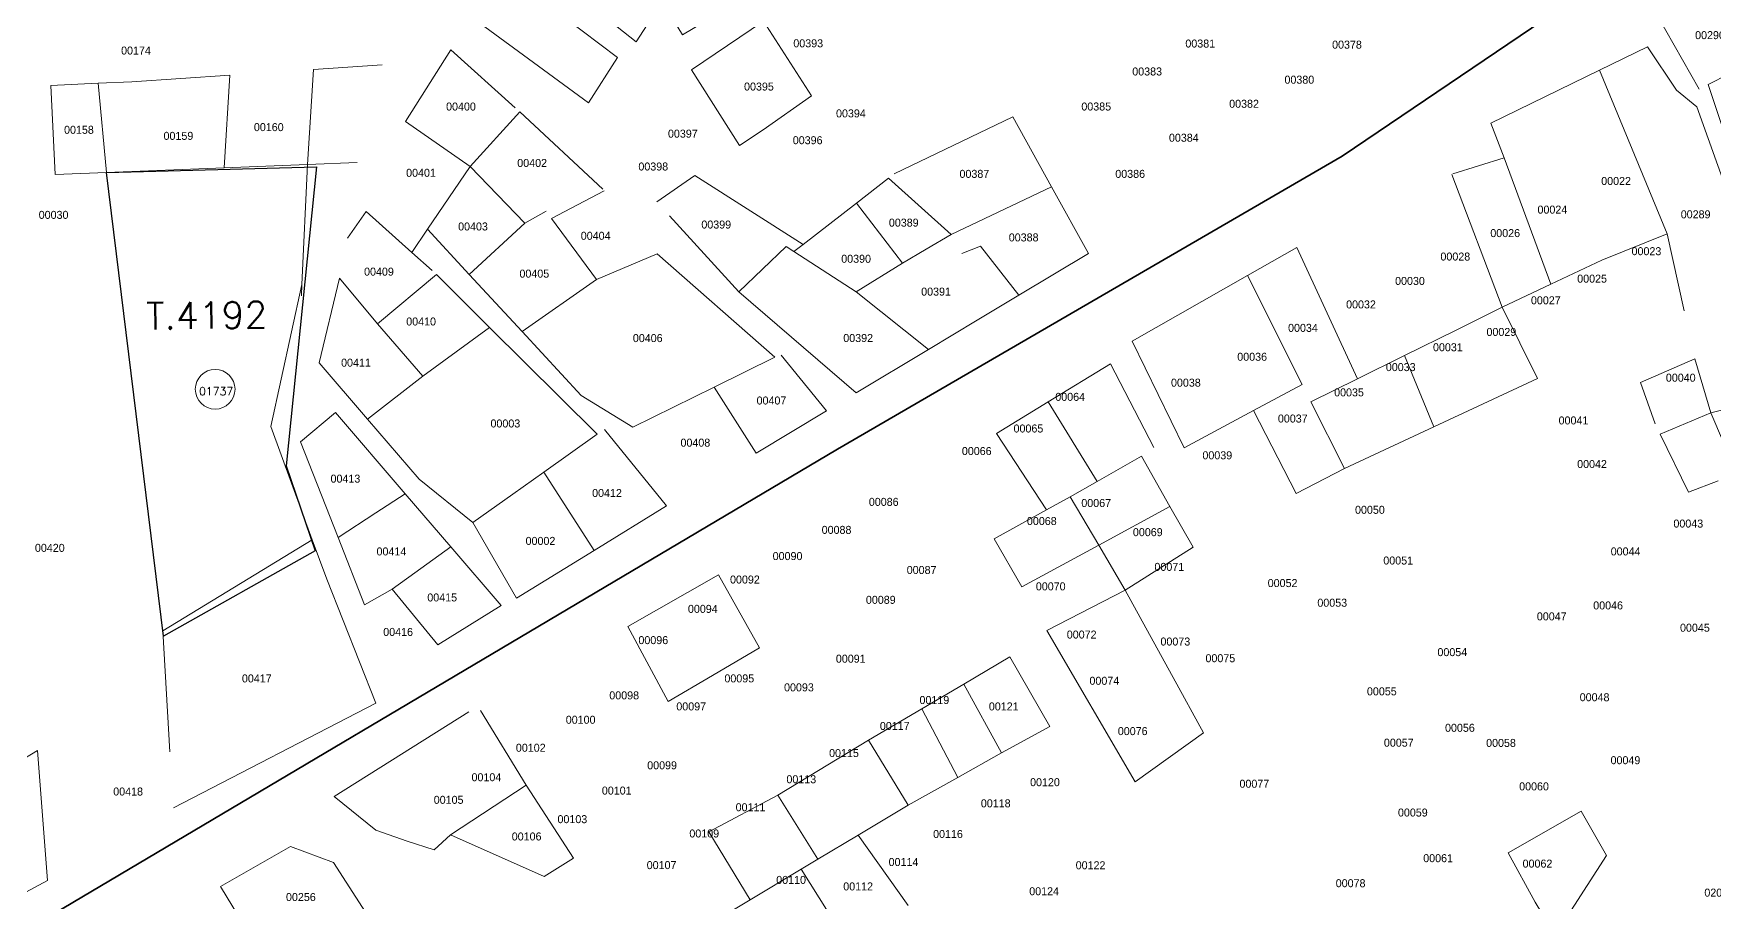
# Model space of a CAD drawing. Header units: metres. Extents: x 245232 to 248406, y 1633796 to 1637634.
# Drawn here: x 247301.5 to 247616.5, y 1636048.5 to 1636211.5 of the extents above; entities that cross this region are included whole.
import ezdxf
from ezdxf.enums import TextEntityAlignment as Align

# ---------------------------------------------------------------- set-up
doc = ezdxf.new("R2010")
doc.units = ezdxf.units.M
doc.header["$MEASUREMENT"] = 0
doc.layers.add('dernier_num_parc', color=1, linetype='Continuous', lineweight=13)
doc.layers.add('Numéro TF', color=7, linetype='Continuous', lineweight=0)
for name, color, linetype in [('historique_numero_parcelle', 7, 'Continuous'), ('limites_sections', 7, 'Continuous'), ('limites_tf', 7, 'Continuous')]:
    doc.layers.add(name, color=color, linetype=linetype)
doc.layers.add('LIMITES_PARCELLES', color=7, linetype='Continuous', lineweight=0, true_color=0xffffff)
doc.styles.add('Style-ENGINEERING', font='ENGINEERING.shx')
doc.styles.add('Style-FANCY', font='FANCY.shx')

msp = doc.modelspace()

# ---------------------------------------------------------------- linework, layer by layer
at = {"layer": 'dernier_num_parc'}
msp.add_circle((247335.493, 1636144.761, 0), 3.722, dxfattribs=at)
at = {"layer": 'limites_parcelles'}
for p, q in [((247414.368, 1636209.899), (247400.126, 1636221.21)), ((247423.05, 1636211.191), (247416.932, 1636221.459)), ((247392.363, 1636208.087), (247379.967, 1636217.155)), ((247397.625, 1636216.981), (247410.879, 1636206.958)), ((247417.948, 1636215.407), (247414.368, 1636209.899)), ((247432.155, 1636216.609), (247423.05, 1636211.191)), ((247613.601, 1636201.025), (247605.783, 1636214.794)), ((247424.753, 1636204.635), (247438.272, 1636213.779)), ((247438.272, 1636213.779), (247447.266, 1636199.764)), ((247371.154, 1636194.955), (247379.658, 1636208.44)), ((247379.658, 1636208.44), (247391.723, 1636197.539)), ((247405.482, 1636198.491), (247392.363, 1636208.087)), ((247594.941, 1636204.568), (247603.936, 1636208.945)), ((247603.936, 1636208.945), (247609.36, 1636200.875)), ((247353.916, 1636204.726), (247366.76, 1636205.595)), ((247410.879, 1636206.958), (247405.482, 1636198.491)), ((247615.313, 1636201.933), (247624.242, 1636206.484)), ((247304.672, 1636201.727), (247313.593, 1636202.134)), ((247305.505, 1636185.012), (247304.672, 1636201.727)), ((247313.593, 1636202.134), (247319.876, 1636202.42)), ((247315.113, 1636185.381), (247313.593, 1636202.134)), ((247319.876, 1636202.42), (247338.216, 1636203.662)), ((247338.216, 1636203.662), (247337.207, 1636186.282)), ((247352.817, 1636186.919), (247353.916, 1636204.726)), ((247433.754, 1636190.446), (247424.753, 1636204.635)), ((247574.567, 1636194.657), (247594.941, 1636204.568)), ((247607.64, 1636173.887), (247594.941, 1636204.568)), ((247630.236, 1636156.734), (247615.313, 1636201.933)), ((247447.266, 1636199.764), (247438.184, 1636193.411)), ((247609.36, 1636200.875), (247613.197, 1636197.7)), ((247383.25, 1636186.508), (247392.563, 1636196.759)), ((247392.563, 1636196.759), (247408.128, 1636182.299)), ((247462.738, 1636185.156), (247484.963, 1636195.845)), ((247484.963, 1636195.845), (247492.226, 1636182.729)), ((247613.197, 1636197.7), (247625.897, 1636161.981)), ((247383.25, 1636186.508), (247371.154, 1636194.955)), ((247438.184, 1636193.411), (247433.754, 1636190.446)), ((247577.081, 1636188.175), (247574.567, 1636194.657)), ((247337.207, 1636186.282), (247315.113, 1636185.381)), ((247337.207, 1636186.282), (247352.817, 1636186.919)), ((247352.817, 1636186.919), (247351.76, 1636164.388)), ((247362.126, 1636187.279), (247352.817, 1636186.919)), ((247375.308, 1636174.761), (247383.25, 1636186.508)), ((247383.25, 1636186.508), (247393.516, 1636175.925)), ((247567.424, 1636185.132), (247577.081, 1636188.175)), ((247577.081, 1636188.175), (247585.835, 1636164.477)), ((247315.113, 1636185.381), (247305.505, 1636185.012)), ((247325.654, 1636099.45), (247315.113, 1636185.381)), ((247418.239, 1636179.886), (247425.378, 1636184.839)), ((247425.378, 1636184.839), (247445.698, 1636171.927)), ((247455.655, 1636179.657), (247461.68, 1636184.335)), ((247461.68, 1636184.335), (247473.421, 1636173.808)), ((247576.684, 1636160.129), (247567.235, 1636185.043)), ((247408.398, 1636181.995), (247398.553, 1636176.767)), ((247445.698, 1636171.927), (247455.655, 1636179.657)), ((247464.319, 1636168.41), (247455.655, 1636179.657)), ((247492.226, 1636182.729), (247473.421, 1636173.808)), ((247492.226, 1636182.729), (247499.144, 1636170.234)), ((247360.291, 1636173.091), (247363.783, 1636178.065)), ((247363.783, 1636178.065), (247372.377, 1636170.427)), ((247393.516, 1636175.925), (247397.538, 1636178.147)), ((247398.553, 1636176.767), (247406.957, 1636165.341)), ((247433.633, 1636163.037), (247420.629, 1636177.27)), ((247372.377, 1636170.427), (247375.308, 1636174.761)), ((247383.113, 1636166.306), (247375.308, 1636174.761)), ((247393.516, 1636175.925), (247383.113, 1636166.306)), ((247473.421, 1636173.808), (247468.751, 1636171.039)), ((247607.64, 1636173.887), (247595.337, 1636168.992)), ((247610.814, 1636159.485), (247607.64, 1636173.887)), ((247372.377, 1636170.427), (247376.166, 1636167.059)), ((247406.957, 1636165.341), (247418.339, 1636170.16)), ((247418.339, 1636170.16), (247440.407, 1636150.76)), ((247433.633, 1636163.037), (247442.499, 1636171.518)), ((247442.499, 1636171.518), (247443.956, 1636170.575)), ((247443.956, 1636170.575), (247445.698, 1636171.927)), ((247455.641, 1636163.013), (247443.956, 1636170.575)), ((247468.751, 1636171.039), (247464.319, 1636168.41)), ((247475.431, 1636170.21), (247478.924, 1636171.585)), ((247478.924, 1636171.585), (247486.089, 1636162.388)), ((247499.144, 1636170.234), (247486.089, 1636162.388)), ((247528.96, 1636166.107), (247538.187, 1636171.374)), ((247538.187, 1636171.374), (247549.562, 1636146.718)), ((247455.641, 1636163.013), (247464.319, 1636168.41)), ((247595.337, 1636168.992), (247585.835, 1636164.477)), ((247351.76, 1636164.388), (247345.911, 1636137.756)), ((247351.76, 1636164.388), (247351.66, 1636162.257)), ((247354.999, 1636149.702), (247358.809, 1636165.577)), ((247358.809, 1636165.577), (247365.894, 1636157.033)), ((247365.894, 1636157.033), (247376.961, 1636166.269)), ((247376.961, 1636166.269), (247386.929, 1636156.369)), ((247393.008, 1636155.587), (247383.113, 1636166.306)), ((247393.008, 1636155.587), (247406.957, 1636165.341)), ((247507.363, 1636153.779), (247528.96, 1636166.107)), ((247528.96, 1636166.107), (247539.199, 1636145.664)), ((247585.835, 1636164.477), (247576.684, 1636160.129)), ((247455.647, 1636144.093), (247433.633, 1636163.037)), ((247469.197, 1636152.236), (247455.641, 1636163.013)), ((247486.089, 1636162.388), (247478.271, 1636157.69)), ((247478.271, 1636157.69), (247469.197, 1636152.236)), ((247568.036, 1636155.853), (247576.684, 1636160.129)), ((247576.684, 1636160.129), (247583.299, 1636146.767)), ((247374.387, 1636147.191), (247365.894, 1636157.033)), ((247386.929, 1636156.369), (247374.387, 1636147.191)), ((247386.929, 1636156.369), (247400.114, 1636143.275)), ((247404.106, 1636143.564), (247393.008, 1636155.587)), ((247558.402, 1636151.089), (247568.036, 1636155.853)), ((247469.197, 1636152.236), (247455.647, 1636144.093)), ((247517.101, 1636133.782), (247507.363, 1636153.779)), ((247364.068, 1636139.148), (247354.999, 1636149.702)), ((247440.407, 1636150.76), (247429.019, 1636145.157)), ((247441.571, 1636151.184), (247450.038, 1636140.706)), ((247491.595, 1636142.401), (247503.262, 1636149.546)), ((247503.262, 1636149.546), (247511.436, 1636133.85)), ((247549.562, 1636146.718), (247558.402, 1636151.089)), ((247558.402, 1636151.089), (247563.882, 1636137.729)), ((247602.587, 1636146.046), (247612.8, 1636150.472)), ((247612.8, 1636150.472), (247615.793, 1636140.331)), ((247364.068, 1636139.148), (247374.387, 1636147.191)), ((247374.387, 1636147.191), (247374.387, 1636147.191)), ((247429.019, 1636145.157), (247413.737, 1636137.637)), ((247436.886, 1636132.805), (247429.019, 1636145.157)), ((247539.199, 1636145.664), (247530.078, 1636140.759)), ((247549.562, 1636146.718), (247540.833, 1636142.402)), ((247583.299, 1636146.767), (247563.882, 1636137.729)), ((247605.391, 1636138.301), (247602.587, 1636146.046)), ((247400.114, 1636143.275), (247407.069, 1636136.367)), ((247413.737, 1636137.637), (247404.106, 1636143.564)), ((247481.901, 1636136.465), (247491.595, 1636142.401)), ((247500.774, 1636127.485), (247491.595, 1636142.401)), ((247540.833, 1636142.402), (247547.129, 1636129.93)), ((247626.846, 1636143.077), (247615.793, 1636140.331)), ((247351.507, 1636134.885), (247358.068, 1636140.389)), ((247358.068, 1636140.389), (247371.112, 1636125.164)), ((247373.732, 1636127.9), (247364.068, 1636139.148)), ((247450.038, 1636140.706), (247436.886, 1636132.805)), ((247530.078, 1636140.759), (247517.101, 1636133.782)), ((247538.102, 1636125.208), (247530.078, 1636140.759)), ((247606.326, 1636136.372), (247615.793, 1636140.331)), ((247620.343, 1636129.642), (247615.793, 1636140.331)), ((247345.911, 1636137.756), (247353.698, 1636116.519)), ((247407.069, 1636136.367), (247397.092, 1636129.247)), ((247408.445, 1636137.214), (247420.087, 1636122.926)), ((247491.282, 1636122.135), (247481.901, 1636136.465)), ((247563.882, 1636137.729), (247547.129, 1636129.93)), ((247611.609, 1636125.468), (247606.326, 1636136.372)), ((247358.544, 1636116.964), (247351.507, 1636134.885)), ((247391.303, 1636125.116), (247397.092, 1636129.247)), ((247406.504, 1636114.552), (247397.092, 1636129.247)), ((247500.774, 1636127.485), (247509.086, 1636132.235)), ((247509.086, 1636132.235), (247514.434, 1636122.786)), ((247547.129, 1636129.93), (247538.102, 1636125.208)), ((247383.786, 1636119.751), (247373.732, 1636127.9)), ((247495.751, 1636124.615), (247500.774, 1636127.485)), ((247617.165, 1636127.585), (247611.609, 1636125.468)), ((247365.624, 1636121.583), (247371.112, 1636125.164)), ((247371.112, 1636125.164), (247379.649, 1636115.199)), ((247383.786, 1636119.751), (247391.303, 1636125.116)), ((247420.087, 1636122.926), (247406.504, 1636114.552)), ((247495.751, 1636124.615), (247491.282, 1636122.135)), ((247501.084, 1636115.526), (247495.751, 1636124.615)), ((247358.544, 1636116.964), (247365.624, 1636121.583)), ((247481.511, 1636116.713), (247491.282, 1636122.135)), ((247501.084, 1636115.526), (247514.434, 1636122.786)), ((247514.434, 1636122.786), (247518.76, 1636115.143)), ((247363.493, 1636104.36), (247358.544, 1636116.964)), ((247391.935, 1636105.569), (247383.786, 1636119.751)), ((247486.682, 1636107.693), (247481.511, 1636116.713)), ((247325.654, 1636099.45), (247353.698, 1636116.519)), ((247353.698, 1636116.519), (247356.388, 1636109.181)), ((247379.649, 1636115.199), (247372.89, 1636110.314)), ((247379.649, 1636115.199), (247389.078, 1636104.194)), ((247406.504, 1636114.552), (247391.935, 1636105.569)), ((247501.084, 1636115.526), (247486.682, 1636107.693)), ((247506.04, 1636107.08), (247501.084, 1636115.526)), ((247518.76, 1636115.143), (247506.04, 1636107.08)), ((247372.89, 1636110.314), (247368.672, 1636107.265)), ((247356.388, 1636109.181), (247365.596, 1636085.898)), ((247368.672, 1636107.265), (247363.493, 1636104.36)), ((247377.194, 1636096.843), (247368.672, 1636107.265)), ((247412.857, 1636100.277), (247429.826, 1636109.954)), ((247429.826, 1636109.954), (247437.512, 1636096.291)), ((247389.078, 1636104.194), (247377.194, 1636096.843)), ((247491.356, 1636099.539), (247506.04, 1636107.08)), ((247506.04, 1636107.08), (247509.93, 1636100.002)), ((247326.966, 1636076.796), (247325.654, 1636099.45)), ((247420.369, 1636086.195), (247412.857, 1636100.277)), ((247507.912, 1636071.177), (247491.356, 1636099.539)), ((247509.93, 1636100.002), (247515.017, 1636090.743)), ((247437.512, 1636096.291), (247428.673, 1636091.086)), ((247475.799, 1636089.479), (247484.433, 1636094.562)), ((247484.433, 1636094.562), (247491.898, 1636081.498)), ((247428.673, 1636091.086), (247420.369, 1636086.195)), ((247467.951, 1636084.859), (247475.799, 1636089.479)), ((247475.799, 1636089.479), (247482.849, 1636076.577)), ((247515.017, 1636090.743), (247520.725, 1636080.357)), ((247365.596, 1636085.898), (247327.688, 1636066.267)), ((247357.797, 1636068.417), (247383.038, 1636084.292)), ((247385.218, 1636084.514), (247393.79, 1636070.544)), ((247457.926, 1636078.958), (247467.951, 1636084.859)), ((247467.951, 1636084.859), (247474.648, 1636071.98)), ((247440.939, 1636068.639), (247457.926, 1636078.958)), ((247465.347, 1636066.765), (247457.926, 1636078.958)), ((247491.898, 1636081.498), (247482.849, 1636076.577)), ((247520.725, 1636080.357), (247507.912, 1636071.177)), ((247284.586, 1636066.273), (247302.214, 1636077.021)), ((247302.214, 1636077.021), (247304.04, 1636052.666)), ((247482.849, 1636076.577), (247474.649, 1636071.98)), ((247482.849, 1636076.577), (247482.849, 1636076.577)), ((247379.599, 1636061.221), (247393.79, 1636070.544)), ((247393.79, 1636070.544), (247402.632, 1636056.818)), ((247474.648, 1636071.98), (247465.347, 1636066.765)), ((247474.649, 1636071.98), (247474.648, 1636071.98)), ((247365.576, 1636062.067), (247357.797, 1636068.417)), ((247428.034, 1636061.804), (247440.939, 1636068.639)), ((247448.426, 1636056.645), (247440.939, 1636068.639)), ((247465.347, 1636066.765), (247455.985, 1636061.166)), ((247577.811, 1636057.859), (247591.501, 1636065.673)), ((247591.501, 1636065.673), (247596.263, 1636057.338)), ((247371.449, 1636060.003), (247365.576, 1636062.067)), ((247376.529, 1636058.416), (247371.449, 1636060.003)), ((247379.599, 1636061.221), (247376.529, 1636058.416)), ((247397.124, 1636053.399), (247379.599, 1636061.221)), ((247435.74, 1636049.044), (247428.034, 1636061.804)), ((247455.985, 1636061.166), (247448.426, 1636056.645)), ((247455.985, 1636061.166), (247465.338, 1636047.974)), ((247336.501, 1636051.508), (247349.598, 1636059.048)), ((247349.598, 1636059.048), (247357.668, 1636056.005)), ((247402.632, 1636056.818), (247397.124, 1636053.399)), ((247582.902, 1636048.607), (247577.811, 1636057.859)), ((247596.263, 1636057.338), (247586.606, 1636042.389)), ((247357.668, 1636056.005), (247364.228, 1636045.857)), ((247445.331, 1636054.79), (247435.74, 1636049.044)), ((247448.426, 1636056.645), (247445.331, 1636054.79)), ((247445.331, 1636054.79), (247453.452, 1636041.824)), ((247304.04, 1636052.666), (247294.962, 1636047.767)), ((247346.161, 1636035.545), (247336.501, 1636051.508)), ((247423.512, 1636041.717), (247435.74, 1636049.044)), ((247586.606, 1636042.389), (247582.902, 1636048.607))]:
    msp.add_line(p, q, dxfattribs=at)
at = {"layer": 'limites_sections', "flags": 128}
for points in [[(247697.695, 1636290.674), (247546.68, 1636188.471), (247452.105, 1636133.557), (247272.106, 1636026.778), (247023.465, 1635880.339), (246941.436, 1635834.968), (246921.811, 1635824.113), (246830.429, 1635922.573), (246816.271, 1635945.097), (246770.581, 1635972.769), (246733.387, 1635988.616), (246721.079, 1635993.322), (246671.487, 1636023.729), (246649.044, 1636048.706), (246628.41, 1636063.909), (246613.569, 1636078.027), (246595.877, 1636096.663), (246620.2, 1636120.986), (246673.764, 1636188.884), (246708.467, 1636259.799)], [(247272.106, 1636026.778), (247452.105, 1636133.557), (247546.68, 1636188.471), (247697.695, 1636290.674)]]:
    msp.add_lwpolyline(points, dxfattribs=at)
at = {"layer": 'limites_tf', "color": 5, "linetype": 'Continuous', "lineweight": 30, "flags": 128}
msp.add_lwpolyline([(247315.106, 1636185.381), (247354.462, 1636186.451), (247348.823, 1636130.43), (247354.208, 1636114.471), (247325.778, 1636098.438), (247315.113, 1636185.381)], close=True, dxfattribs=at)

# ---------------------------------------------------------------- texts
at = {"layer": 'historique_numero_parcelle', "style": 'Style-FANCY'}
for s, p in [('00290', (247615.636, 1636211.163)), ('00174', (247320.652, 1636208.272)), ('00393', (247446.634, 1636209.632)), ('00381', (247520.104, 1636209.588)), ('00378', (247547.602, 1636209.382)), ('00383', (247510.152, 1636204.351)), ('00395', (247437.399, 1636201.522)), ('00380', (247538.676, 1636202.811)), ('00400', (247381.557, 1636197.774)), ('00385', (247500.61, 1636197.781)), ('00382', (247528.313, 1636198.294)), ('00394', (247454.637, 1636196.491)), ('00158', (247309.962, 1636193.416)), ('00159', (247328.603, 1636192.276)), ('00160', (247345.54, 1636193.916)), ('00397', (247423.137, 1636192.692)), ('00396', (247446.531, 1636191.46)), ('00384', (247517.026, 1636191.929)), ('00401', (247374.067, 1636185.351)), ('00402', (247394.896, 1636187.199)), ('00398', (247417.597, 1636186.532)), ('00387', (247477.774, 1636185.152)), ('00386', (247506.971, 1636185.152)), ('00022', (247598.034, 1636183.818)), ('00030', (247305.209, 1636177.464)), ('00389', (247464.538, 1636176.008)), ('00024', (247586.097, 1636178.448)), ('00289', (247612.943, 1636177.565)), ('00403', (247383.814, 1636175.29)), ('00404', (247406.798, 1636173.544)), ('00399', (247429.396, 1636175.649)), ('00388', (247487.008, 1636173.236)), ('00026', (247577.257, 1636174.047)), ('00028', (247567.908, 1636169.646)), ('00023', (247603.725, 1636170.65)), ('00409', (247366.187, 1636166.815)), ('00405', (247395.306, 1636166.446)), ('00390', (247455.611, 1636169.232)), ('00030', (247559.408, 1636165.074)), ('00025', (247593.539, 1636165.505)), ('00391', (247470.592, 1636163.072)), ('00032', (247550.228, 1636160.673)), ('00027', (247584.869, 1636161.444)), ('00410', (247374.088, 1636157.472)), ('00406', (247416.56, 1636154.36)), ('00392', (247455.996, 1636154.371)), ('00034', (247539.351, 1636156.277)), ('00029', (247576.535, 1636155.51)), ('00036', (247529.83, 1636150.856)), ('00031', (247566.511, 1636152.642)), ('00411', (247361.878, 1636149.746)), ('00033', (247557.672, 1636148.921)), ('00038', (247517.412, 1636145.999)), ('00035', (247547.983, 1636144.181)), ('00040', (247610.154, 1636146.934)), ('00407', (247439.748, 1636142.656)), ('00064', (247495.729, 1636143.343)), ('00003', (247389.878, 1636138.351)), ('00037', (247537.444, 1636139.274)), ('00041', (247590.051, 1636138.915)), ('00408', (247425.486, 1636134.75)), ('00065', (247487.904, 1636137.408)), ('00066', (247478.216, 1636133.179)), ('00039', (247523.3, 1636132.38)), ('00042', (247593.525, 1636130.743)), ('00413', (247359.903, 1636128.006)), ('00412', (247408.922, 1636125.311)), ('00086', (247460.785, 1636123.648)), ('00067', (247500.607, 1636123.433)), ('00050', (247551.9, 1636122.161)), ('00068', (247490.411, 1636120.055)), ('00043', (247611.571, 1636119.578)), ('00002', (247396.456, 1636116.327)), ('00088', (247451.943, 1636118.396)), ('00069', (247510.273, 1636117.968)), ('00420', (247304.503, 1636115.025)), ('00414', (247368.522, 1636114.351)), ('00090', (247442.762, 1636113.485)), ('00044', (247599.818, 1636114.358)), ('00087', (247467.887, 1636110.876)), ('00071', (247514.308, 1636111.457)), ('00051', (247557.201, 1636112.653)), ('00092', (247434.771, 1636109.082)), ('00070', (247492.081, 1636107.806)), ('00052', (247535.536, 1636108.423)), ('00415', (247378.038, 1636105.727)), ('00094', (247426.881, 1636103.585)), ('00089', (247460.233, 1636105.281)), ('00053', (247544.842, 1636104.737)), ('00046', (247596.54, 1636104.23)), ('00047', (247585.973, 1636102.177)), ('00416', (247369.779, 1636099.259)), ('00096', (247417.603, 1636097.728)), ('00072', (247497.88, 1636098.764)), ('00073', (247515.44, 1636097.46)), ('00045', (247612.806, 1636100.052)), ('00091', (247454.604, 1636094.24)), ('00075', (247523.874, 1636094.33)), ('00054', (247567.345, 1636095.476)), ('00417', (247343.294, 1636090.545)), ('00095', (247433.717, 1636090.548)), ('00093', (247444.895, 1636088.868)), ('00074', (247502.13, 1636090.104)), ('00055', (247554.132, 1636088.121)), ('00098', (247412.146, 1636087.366)), ('00097', (247424.706, 1636085.297)), ('00119', (247470.275, 1636086.49)), ('00121', (247483.274, 1636085.293)), ('00048', (247594.006, 1636087.013)), ('00100', (247403.985, 1636082.793)), ('00117', (247462.853, 1636081.629)), ('00056', (247568.767, 1636081.284)), ('00076', (247507.444, 1636080.665)), ('00057', (247557.311, 1636078.492)), ('00058', (247576.468, 1636078.448)), ('00102', (247394.633, 1636077.543)), ('00115', (247453.333, 1636076.549)), ('00049', (247599.79, 1636075.206)), ('00104', (247386.322, 1636072.013)), ('00099', (247419.247, 1636074.254)), ('00418', (247319.176, 1636069.338)), ('00101', (247410.746, 1636069.512)), ('00113', (247445.341, 1636071.635)), ('00120', (247491.004, 1636071.087)), ('00077', (247530.245, 1636070.797)), ('00060', (247582.659, 1636070.301)), ('00105', (247379.243, 1636067.778)), ('00111', (247435.82, 1636066.385)), ('00118', (247481.777, 1636067.123)), ('00103', (247402.435, 1636064.153)), ('00059', (247559.943, 1636065.397)), ('00106', (247393.861, 1636060.911)), ('00109', (247427.149, 1636061.473)), ('00116', (247472.825, 1636061.368)), ('00114', (247464.493, 1636056.115)), ('00061', (247564.678, 1636056.834)), ('00107', (247419.155, 1636055.539)), ('00122', (247499.55, 1636055.506)), ('00062', (247583.305, 1636055.819)), ('00110', (247443.43, 1636052.762)), ('00112', (247455.992, 1636051.542)), ('00124', (247490.848, 1636050.636)), ('00078', (247548.283, 1636052.143)), ('02055', (247617.367, 1636050.37)), ('00256', (247351.554, 1636049.554))]:
    msp.add_text(s, height=1.5, dxfattribs=at).set_placement(p, align=Align.MIDDLE_CENTER)
at = {"layer": 'historique_numero_parcelle', "insert": (247335.674, 1636144.398), "char_height": 1.49999, "attachment_point": 5, "line_spacing_factor": 0.6, "style": 'Style-FANCY'}
msp.add_mtext('\\Fsimplex;01737', dxfattribs=at)
at = {"layer": 'Numéro TF', "color": 5, "linetype": 'Continuous', "lineweight": 13, "insert": (247333.912, 1636158.619), "char_height": 5, "attachment_point": 5, "rotation": 0.7581, "line_spacing_factor": 0.6, "style": 'Style-ENGINEERING'}
msp.add_mtext('\\Fsimplex;T.4192', dxfattribs=at)

doc.saveas('drawing.dxf')
